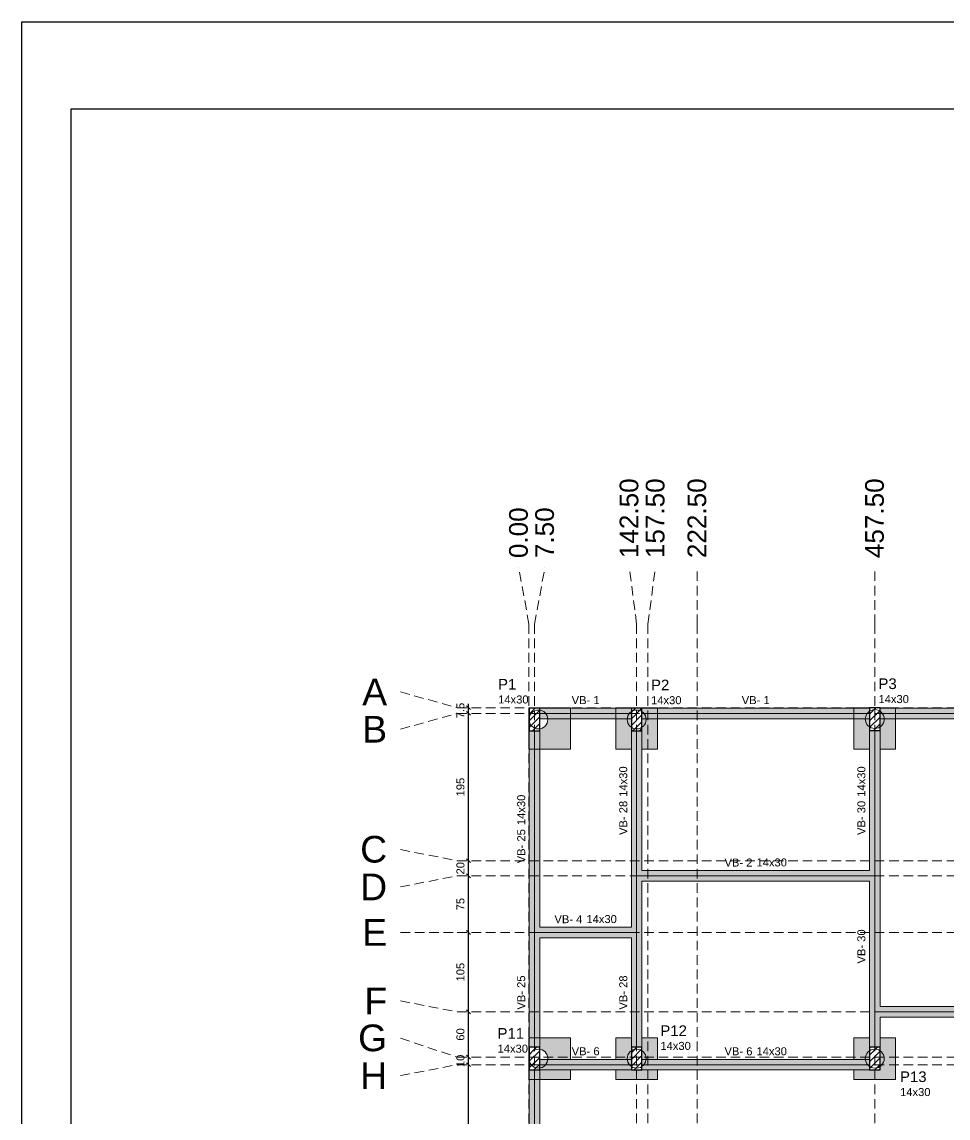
# Model space of a CAD drawing. Header units: millimetres. Extents: x -34 to 951, y -76 to 463.
# Drawn here: x 68.3 to 92.8, y 13.56 to 42.58 of the extents above; entities that cross this region are included whole.
import ezdxf

# ---------------------------------------------------------------- set-up
doc = ezdxf.new("R2010")
doc.units = ezdxf.units.MM
doc.header["$MEASUREMENT"] = 0
doc.linetypes.add('DASHED', pattern=[1.905, 1.27, -0.635])
doc.linetypes.add('NULL', pattern=[0])
for name, color, linetype, lineweight in [('FO-Eixos', 5, 'Continuous', 5), ('FO-Estacas dos blocos', 1, 'Continuous', 20), ('FO-Hachura dos blocos', 43, 'Continuous', 5), ('FO-Hachura pilar que passa', 19, 'Continuous', 5), ('FO-Hachura viga', 43, 'Continuous', 5), ('FO-Pilares', 4, 'Continuous', 30), ('FO-Seção das fundações', 9, 'Continuous', 5), ('FO-Textos das vigas', 7, 'Continuous', 5), ('FO-Textos dos pilares', 7, 'Continuous', 5), ('FO-Vigas', 1, 'Continuous', 20), ('LC-Cotas', 7, 'Continuous', 5), ('LC-Eixos', 7, 'DASHED', 5), ('LC-Textos', 7, 'Continuous', 20)]:
    doc.layers.add(name, color=color, linetype=linetype, lineweight=lineweight)
doc.styles.add('Arial', font='arial.ttf')
doc.dimstyles.new('UM_50.000000', dxfattribs={"dimtxt": 0.18, "dimasz": 0.1, "dimexe": 0.1, "dimexo": 0.2, "dimgap": 0, "dimtad": 1, "dimtih": 1, "dimtoh": 1, "dimdec": 1, "dimlfac": 50, "dimzin": 0, "dimdsep": 46, "dimtxsty": 'Standard', "dimcen": 0.09, "dimdle": 0.1, "dimadec": 1, "dimazin": 2, "dimtfac": 1, "dimtdec": 4, "dimtofl": 0, "dimtmove": 0, "dimatfit": 3, "dimfxl": 1, "dimtolj": 1, "dimarcsym": 0})
pattern_1 = [(45, (81.71223, 24.42096), (-0.0883883, 0.0883883), [])]

# ---------------------------------------------------------------- blocks, each defined once
blk = doc.blocks.new('_Oblique')
at = {"color": 0, "linetype": 'ByBlock', "lineweight": -2}
blk.add_line((-0.5, -0.5), (0.5, 0.5), dxfattribs=at)
blk = doc.blocks.new('*D206')
at = {"layer": 'Defpoints', "color": 0, "transparency": 16777216}
for p in [(80.112, 14.971), (80.112, 14.971), (80.112, 10.071)]:
    blk.add_point(p, dxfattribs=at)
at = {"layer": 'LC-Cotas', "color": 0, "lineweight": -2, "transparency": 16777216}
blk.add_line((80.112, 9.971), (80.112, 15.071), dxfattribs=at)
at = {"layer": 'LC-Cotas', "color": 0, "lineweight": -2, "transparency": 16777216, "xscale": 0.1, "yscale": 0.1, "zscale": 0.1}
for p, rotation in [((80.112, 14.971), 90), ((80.112, 10.071), 270)]:
    blk.add_blockref('_Oblique', p, dxfattribs=dict(at, rotation=rotation))
at = {"layer": 'LC-Cotas', "color": 7, "transparency": 16777216, "insert": (79.9, 12.521), "char_height": 0.2118, "attachment_point": 5, "rotation": 90, "style": 'Arial'}
blk.add_mtext('\\A1;245', dxfattribs=at)
blk = doc.blocks.new('*D207')
at = {"layer": 'Defpoints', "color": 0, "transparency": 16777216}
for p in [(80.112, 15.171), (80.112, 15.171), (80.112, 14.971)]:
    blk.add_point(p, dxfattribs=at)
at = {"layer": 'LC-Cotas', "color": 0, "lineweight": -2, "transparency": 16777216}
blk.add_line((80.112, 14.871), (80.112, 15.271), dxfattribs=at)
at = {"layer": 'LC-Cotas', "color": 0, "lineweight": -2, "transparency": 16777216, "xscale": 0.1, "yscale": 0.1, "zscale": 0.1}
for p, rotation in [((80.112, 15.171), 90), ((80.112, 14.971), 270)]:
    blk.add_blockref('_Oblique', p, dxfattribs=dict(at, rotation=rotation))
at = {"layer": 'LC-Cotas', "color": 7, "transparency": 16777216, "insert": (79.9, 15.071), "char_height": 0.2118, "attachment_point": 5, "rotation": 90, "style": 'Arial'}
blk.add_mtext('\\A1;10', dxfattribs=at)
blk = doc.blocks.new('*D208')
at = {"layer": 'Defpoints', "color": 0, "transparency": 16777216}
for p in [(80.112, 16.371), (80.112, 16.371), (80.112, 15.171)]:
    blk.add_point(p, dxfattribs=at)
at = {"layer": 'LC-Cotas', "color": 0, "lineweight": -2, "transparency": 16777216}
blk.add_line((80.112, 15.071), (80.112, 16.471), dxfattribs=at)
at = {"layer": 'LC-Cotas', "color": 0, "lineweight": -2, "transparency": 16777216, "xscale": 0.1, "yscale": 0.1, "zscale": 0.1}
for p, rotation in [((80.112, 16.371), 90), ((80.112, 15.171), 270)]:
    blk.add_blockref('_Oblique', p, dxfattribs=dict(at, rotation=rotation))
at = {"layer": 'LC-Cotas', "color": 7, "transparency": 16777216, "insert": (79.9, 15.771), "char_height": 0.2118, "attachment_point": 5, "rotation": 90, "style": 'Arial'}
blk.add_mtext('\\A1;60', dxfattribs=at)
blk = doc.blocks.new('*D209')
at = {"layer": 'Defpoints', "color": 0, "transparency": 16777216}
for p in [(80.112, 18.471), (80.112, 18.471), (80.112, 16.371)]:
    blk.add_point(p, dxfattribs=at)
at = {"layer": 'LC-Cotas', "color": 0, "lineweight": -2, "transparency": 16777216}
blk.add_line((80.112, 16.271), (80.112, 18.571), dxfattribs=at)
at = {"layer": 'LC-Cotas', "color": 0, "lineweight": -2, "transparency": 16777216, "xscale": 0.1, "yscale": 0.1, "zscale": 0.1}
for p, rotation in [((80.112, 18.471), 90), ((80.112, 16.371), 270)]:
    blk.add_blockref('_Oblique', p, dxfattribs=dict(at, rotation=rotation))
at = {"layer": 'LC-Cotas', "color": 7, "transparency": 16777216, "insert": (79.9, 17.421), "char_height": 0.2118, "attachment_point": 5, "rotation": 90, "style": 'Arial'}
blk.add_mtext('\\A1;105', dxfattribs=at)
blk = doc.blocks.new('*D210')
at = {"layer": 'Defpoints', "color": 0, "transparency": 16777216}
for p in [(80.112, 19.971), (80.112, 19.971), (80.112, 18.471)]:
    blk.add_point(p, dxfattribs=at)
at = {"layer": 'LC-Cotas', "color": 0, "lineweight": -2, "transparency": 16777216}
blk.add_line((80.112, 18.371), (80.112, 20.071), dxfattribs=at)
at = {"layer": 'LC-Cotas', "color": 0, "lineweight": -2, "transparency": 16777216, "xscale": 0.1, "yscale": 0.1, "zscale": 0.1}
for p, rotation in [((80.112, 19.971), 90), ((80.112, 18.471), 270)]:
    blk.add_blockref('_Oblique', p, dxfattribs=dict(at, rotation=rotation))
at = {"layer": 'LC-Cotas', "color": 7, "transparency": 16777216, "insert": (79.9, 19.221), "char_height": 0.2118, "attachment_point": 5, "rotation": 90, "style": 'Arial'}
blk.add_mtext('\\A1;75', dxfattribs=at)
blk = doc.blocks.new('*D211')
at = {"layer": 'Defpoints', "color": 0, "transparency": 16777216}
for p in [(80.112, 20.371), (80.112, 20.371), (80.112, 19.971)]:
    blk.add_point(p, dxfattribs=at)
at = {"layer": 'LC-Cotas', "color": 0, "lineweight": -2, "transparency": 16777216}
blk.add_line((80.112, 19.871), (80.112, 20.471), dxfattribs=at)
at = {"layer": 'LC-Cotas', "color": 0, "lineweight": -2, "transparency": 16777216, "xscale": 0.1, "yscale": 0.1, "zscale": 0.1}
for p, rotation in [((80.112, 20.371), 90), ((80.112, 19.971), 270)]:
    blk.add_blockref('_Oblique', p, dxfattribs=dict(at, rotation=rotation))
at = {"layer": 'LC-Cotas', "color": 7, "transparency": 16777216, "insert": (79.9, 20.171), "char_height": 0.2118, "attachment_point": 5, "rotation": 90, "style": 'Arial'}
blk.add_mtext('\\A1;20', dxfattribs=at)
blk = doc.blocks.new('*D212')
at = {"layer": 'Defpoints', "color": 0, "transparency": 16777216}
for p in [(80.112, 24.271), (80.112, 24.271), (80.112, 20.371)]:
    blk.add_point(p, dxfattribs=at)
at = {"layer": 'LC-Cotas', "color": 0, "lineweight": -2, "transparency": 16777216}
blk.add_line((80.112, 20.271), (80.112, 24.371), dxfattribs=at)
at = {"layer": 'LC-Cotas', "color": 0, "lineweight": -2, "transparency": 16777216, "xscale": 0.1, "yscale": 0.1, "zscale": 0.1}
for p, rotation in [((80.112, 24.271), 90), ((80.112, 20.371), 270)]:
    blk.add_blockref('_Oblique', p, dxfattribs=dict(at, rotation=rotation))
at = {"layer": 'LC-Cotas', "color": 7, "transparency": 16777216, "insert": (79.9, 22.321), "char_height": 0.2118, "attachment_point": 5, "rotation": 90, "style": 'Arial'}
blk.add_mtext('\\A1;195', dxfattribs=at)
blk = doc.blocks.new('*D213')
at = {"layer": 'Defpoints', "color": 0, "transparency": 16777216}
for p in [(80.112, 24.421), (80.112, 24.421), (80.112, 24.271)]:
    blk.add_point(p, dxfattribs=at)
at = {"layer": 'LC-Cotas', "color": 0, "lineweight": -2, "transparency": 16777216}
blk.add_line((80.112, 24.171), (80.112, 24.521), dxfattribs=at)
at = {"layer": 'LC-Cotas', "color": 0, "lineweight": -2, "transparency": 16777216, "xscale": 0.1, "yscale": 0.1, "zscale": 0.1}
for p, rotation in [((80.112, 24.421), 90), ((80.112, 24.271), 270)]:
    blk.add_blockref('_Oblique', p, dxfattribs=dict(at, rotation=rotation))
at = {"layer": 'LC-Cotas', "color": 7, "transparency": 16777216, "insert": (79.9, 24.346), "char_height": 0.2118, "attachment_point": 5, "rotation": 90, "style": 'Arial'}
blk.add_mtext('\\A1;7.5', dxfattribs=at)

msp = doc.modelspace()

# ---------------------------------------------------------------- hatches: boundary and pattern name
h = msp.add_hatch(color=43)
h.dxf.hatch_style = 1
h.paths.add_polyline_path([(82.8122, 24.131), (82.2114, 24.131, -0.0200241), (82.2122, 24.111, -0.3678942), (82.0022, 23.8642), (82.0022, 23.811), (82.0022, 23.321), (82.1222, 23.321), (82.8122, 23.321)])
h = msp.add_hatch(color=43)
h.dxf.hatch_style = 1
h.paths.add_polyline_path([(84.4222, 23.811), (84.4222, 23.9038, -0.2490694), (84.3122, 24.111, -0.0200241), (84.313, 24.131), (84.0122, 24.131), (84.0122, 23.321), (84.4222, 23.321)])
h.paths.add_polyline_path([(84.8622, 24.131), (84.8114, 24.131, -0.0200241), (84.8122, 24.111, -0.2490694), (84.7022, 23.9038), (84.7022, 23.811), (84.7022, 23.321), (84.8622, 23.321)])
h.paths.add_polyline_path([(85.1122, 24.131), (84.8622, 24.131), (84.8622, 23.321), (85.1122, 23.321)])
h = msp.add_hatch(color=43)
h.dxf.hatch_style = 1
h.paths.add_polyline_path([(91.4122, 24.131), (91.112, 24.131, -0.010003), (91.1122, 24.121, -0.2490694), (91.0022, 23.9138), (91.0022, 23.821), (90.8622, 23.821), (90.8622, 20.371), (91.0022, 20.371), (91.0022, 23.321), (91.4122, 23.321)])
h.paths.add_polyline_path([(90.8622, 23.821), (90.7222, 23.821), (90.7222, 23.9138, -0.2490694), (90.6122, 24.121, -0.010003), (90.6124, 24.131), (90.3122, 24.131), (90.3122, 23.321), (90.7222, 23.321), (90.7222, 20.371), (90.8622, 20.371)])
h = msp.add_hatch(color=43)
h.dxf.hatch_style = 1
h.paths.add_polyline_path([(82.8122, 15.681), (82.4022, 15.681), (82.0022, 15.681), (82.0022, 15.431), (82.0022, 15.3777, -0.3229247), (82.209, 15.171), (82.8122, 15.171)])
h.paths.add_polyline_path([(82.8122, 14.831), (82.0022, 14.831), (82.0022, 14.581), (82.1222, 14.581), (82.8122, 14.581)])
h.paths.add_polyline_path([(82.8122, 15.171), (82.209, 15.171, -0.0401943), (82.2122, 15.131, -0.0200241), (82.2114, 15.111), (82.8122, 15.111)])
at = {"layer": 'FO-Estacas dos blocos', "linetype": 'Continuous', "ltscale": 0.2}
h = msp.add_hatch(color=1, dxfattribs=at)
h.paths.add_polyline_path([(84.8037, 24.1757), (84.7787, 24.236), (84.739, 24.2877), (84.6872, 24.3275), (84.6269, 24.3524), (84.5622, 24.361), (84.4975, 24.3524), (84.4372, 24.3275), (84.3855, 24.2877), (84.3457, 24.236), (84.3208, 24.1757), (84.3122, 24.111), (84.3208, 24.0463), (84.3457, 23.986), (84.3855, 23.9342), (84.4372, 23.8945), (84.4975, 23.8695), (84.5622, 23.861), (84.6269, 23.8695), (84.6872, 23.8945), (84.739, 23.9342), (84.7787, 23.986), (84.8037, 24.0463), (84.8122, 24.111), (84.8037, 24.1757)])
h.paths.add_polyline_path([(84.6269, 24.3524), (84.5622, 24.361), (84.4975, 24.3524), (84.4372, 24.3275), (84.3855, 24.2877), (84.3457, 24.236), (84.3208, 24.1757), (84.3149, 24.131), (84.4222, 24.131), (84.4222, 23.906), (84.4372, 23.8945), (84.4975, 23.8695), (84.5622, 23.861), (84.6269, 23.8695), (84.6872, 23.8945), (84.7022, 23.906), (84.7022, 24.131), (84.8096, 24.131), (84.8037, 24.1757), (84.7787, 24.236), (84.739, 24.2877), (84.6872, 24.3275), (84.6269, 24.3524)], flags=0)
h = msp.add_hatch(color=1, dxfattribs=at)
h.paths.add_polyline_path([(91.1037, 24.1857), (91.0787, 24.246), (91.039, 24.2977), (90.9872, 24.3375), (90.9269, 24.3624), (90.8622, 24.371), (90.7975, 24.3624), (90.7372, 24.3375), (90.6855, 24.2977), (90.6457, 24.246), (90.6208, 24.1857), (90.6122, 24.121), (90.6208, 24.0563), (90.6457, 23.996), (90.6855, 23.9442), (90.7372, 23.9045), (90.7975, 23.8795), (90.8622, 23.871), (90.9269, 23.8795), (90.9872, 23.9045), (91.039, 23.9442), (91.0787, 23.996), (91.1037, 24.0563), (91.1122, 24.121), (91.1037, 24.1857)])
h.paths.add_polyline_path([(90.9269, 24.3624), (90.8622, 24.371), (90.7975, 24.3624), (90.7372, 24.3375), (90.6855, 24.2977), (90.6457, 24.246), (90.6208, 24.1857), (90.6149, 24.141), (90.7222, 24.141), (90.7222, 23.916), (90.7372, 23.9045), (90.7975, 23.8795), (90.8622, 23.871), (90.9269, 23.8795), (90.9872, 23.9045), (91.0022, 23.916), (91.0022, 24.141), (91.1096, 24.141), (91.1037, 24.1857), (91.0787, 24.246), (91.039, 24.2977), (90.9872, 24.3375), (90.9269, 24.3624)], flags=0)
h = msp.add_hatch(color=1, dxfattribs=at)
h.paths.add_polyline_path([(84.8037, 15.1957), (84.7787, 15.256), (84.739, 15.3077), (84.6872, 15.3475), (84.6269, 15.3724), (84.5622, 15.381), (84.4975, 15.3724), (84.4372, 15.3475), (84.3855, 15.3077), (84.3457, 15.256), (84.3208, 15.1957), (84.3122, 15.131), (84.3208, 15.0663), (84.3457, 15.006), (84.3855, 14.9542), (84.4372, 14.9145), (84.4975, 14.8895), (84.5622, 14.881), (84.6269, 14.8895), (84.6872, 14.9145), (84.739, 14.9542), (84.7787, 15.006), (84.8037, 15.0663), (84.8122, 15.131), (84.8037, 15.1957)])
h.paths.add_polyline_path([(84.6872, 15.3475), (84.6269, 15.3724), (84.5622, 15.381), (84.4975, 15.3724), (84.4372, 15.3475), (84.4222, 15.336), (84.4222, 15.111), (84.3149, 15.111), (84.3208, 15.0663), (84.3457, 15.006), (84.3855, 14.9542), (84.4372, 14.9145), (84.4975, 14.8895), (84.5622, 14.881), (84.6269, 14.8895), (84.6872, 14.9145), (84.739, 14.9542), (84.7787, 15.006), (84.8037, 15.0663), (84.8096, 15.111), (84.7022, 15.111), (84.7022, 15.336), (84.6872, 15.3475)], flags=0)
h = msp.add_hatch(color=1, dxfattribs=at)
h.paths.add_polyline_path([(91.1037, 15.1957), (91.0787, 15.256), (91.039, 15.3077), (90.9872, 15.3475), (90.9269, 15.3724), (90.8622, 15.381), (90.7975, 15.3724), (90.7372, 15.3475), (90.6855, 15.3077), (90.6457, 15.256), (90.6208, 15.1957), (90.6122, 15.131), (90.6208, 15.0663), (90.6457, 15.006), (90.6855, 14.9542), (90.7372, 14.9145), (90.7975, 14.8895), (90.8622, 14.881), (90.9269, 14.8895), (90.9872, 14.9145), (91.039, 14.9542), (91.0787, 15.006), (91.1037, 15.0663), (91.1122, 15.131), (91.1037, 15.1957)])
h.paths.add_polyline_path([(90.9269, 14.8895), (90.9872, 14.9145), (91.0022, 14.926), (91.0022, 15.336), (90.9872, 15.3475), (90.9269, 15.3724), (90.8622, 15.381), (90.7975, 15.3724), (90.7372, 15.3475), (90.7222, 15.336), (90.7222, 15.111), (90.6149, 15.111), (90.6208, 15.0663), (90.6457, 15.006), (90.6855, 14.9542), (90.7372, 14.9145), (90.7975, 14.8895), (90.8622, 14.881), (90.9269, 14.8895)], flags=0)
at = {"layer": 'FO-Hachura dos blocos', "linetype": 'Continuous', "ltscale": 0.2}
h = msp.add_hatch(color=43, dxfattribs=at)
h.paths.add_polyline_path([(84.0122, 15.681), (84.0122, 14.581), (85.1122, 14.581), (85.1122, 15.681), (84.0122, 15.681)])
h.paths.add_polyline_path([(84.3855, 15.3077), (84.3457, 15.256), (84.3208, 15.1957), (84.3122, 15.131), (84.3149, 15.111), (84.0122, 15.111), (84.0122, 14.831), (85.1122, 14.831), (85.1122, 15.111), (84.8096, 15.111), (84.8122, 15.131), (84.8037, 15.1957), (84.7787, 15.256), (84.739, 15.3077), (84.7022, 15.336), (84.7022, 15.681), (84.4222, 15.681), (84.4222, 15.336), (84.3855, 15.3077)], flags=0)
h = msp.add_hatch(color=43, dxfattribs=at)
h.paths.add_polyline_path([(90.3122, 15.681), (90.3122, 14.581), (91.4122, 14.581), (91.4122, 15.681), (90.3122, 15.681)])
h.paths.add_polyline_path([(90.6855, 15.3077), (90.6457, 15.256), (90.6208, 15.1957), (90.6122, 15.131), (90.6149, 15.111), (90.3122, 15.111), (90.3122, 14.831), (91.0022, 14.831), (91.0022, 14.926), (91.039, 14.9542), (91.0787, 15.006), (91.1037, 15.0663), (91.1122, 15.131), (91.1037, 15.1957), (91.0787, 15.256), (91.039, 15.3077), (91.0022, 15.336), (91.0022, 15.681), (90.7222, 15.681), (90.7222, 15.336), (90.6855, 15.3077)], flags=0)
at = {"layer": 'FO-Hachura pilar que passa', "linetype": 'Continuous', "ltscale": 0.2}
h = msp.add_hatch(dxfattribs=at)
h.set_pattern_fill('ANSI31', color=19, style=0)
h.set_pattern_definition(pattern_1)
h.paths.add_polyline_path([(81.7222, 23.811), (81.8622, 23.811), (82.0022, 23.811), (82.0022, 24.111), (82.0022, 24.411), (81.8622, 24.411), (81.7222, 24.411), (81.7222, 24.111)])
h = msp.add_hatch(dxfattribs=at)
h.set_pattern_fill('ANSI31', color=19, style=0)
h.set_pattern_definition(pattern_1)
h.paths.add_polyline_path([(84.4222, 23.811), (84.5622, 23.811), (84.7022, 23.811), (84.7022, 24.111), (84.7022, 24.411), (84.5622, 24.411), (84.4222, 24.411), (84.4222, 24.111)])
h = msp.add_hatch(dxfattribs=at)
h.set_pattern_fill('ANSI31', color=19, style=0)
h.set_pattern_definition([(45, (81.71223, 24.43096), (-0.0883883, 0.0883883), [])])
h.paths.add_polyline_path([(90.7222, 23.821), (90.8622, 23.821), (91.0022, 23.821), (91.0022, 24.121), (91.0022, 24.421), (90.8622, 24.421), (90.7222, 24.421), (90.7222, 24.121)])
h = msp.add_hatch(dxfattribs=at)
h.set_pattern_fill('ANSI31', color=19, style=0)
h.set_pattern_definition(pattern_1)
h.paths.add_polyline_path([(81.7222, 14.831), (81.8622, 14.831), (82.0022, 14.831), (82.0022, 15.131), (82.0022, 15.431), (81.8622, 15.431), (81.7222, 15.431), (81.7222, 15.131)])
h = msp.add_hatch(dxfattribs=at)
h.set_pattern_fill('ANSI31', color=19, style=0)
h.set_pattern_definition(pattern_1)
h.paths.add_polyline_path([(84.4222, 14.831), (84.5622, 14.831), (84.7022, 14.831), (84.7022, 15.131), (84.7022, 15.431), (84.5622, 15.431), (84.4222, 15.431), (84.4222, 15.131)])
h = msp.add_hatch(dxfattribs=at)
h.set_pattern_fill('ANSI31', color=19, style=0)
h.set_pattern_definition(pattern_1)
h.paths.add_polyline_path([(90.7222, 14.831), (90.8622, 14.831), (91.0022, 14.831), (91.0022, 15.131), (91.0022, 15.431), (90.8622, 15.431), (90.7222, 15.431), (90.7222, 15.131)])
at = {"layer": 'FO-Hachura viga', "linetype": 'Continuous', "ltscale": 0.2}
for points in [[(84.4222, 24.411), (84.4222, 24.411), (82.0022, 24.411), (82.0022, 24.131), (84.4222, 24.131), (84.4222, 24.411)], [(90.7222, 24.411), (90.7222, 24.411), (84.7022, 24.411), (84.7022, 24.131), (90.7222, 24.131), (90.7222, 24.411)], [(97.7022, 24.411), (97.7022, 24.411), (91.0022, 24.411), (91.0022, 24.131), (97.7022, 24.131), (97.7022, 24.411)], [(82.0022, 18.611), (82.0022, 18.611), (82.0022, 23.811), (81.7222, 23.811), (81.7222, 18.471), (81.8622, 18.471), (82.0022, 18.611)], [(84.7022, 20.111), (84.7022, 20.111), (84.7022, 23.811), (84.4222, 23.811), (84.4222, 19.971), (84.5622, 19.971), (84.7022, 20.111)], [(91.0022, 23.811), (91.0022, 23.811), (90.7222, 23.811), (90.7222, 20.111), (90.8622, 19.971), (91.0022, 19.971), (91.0022, 23.811)], [(90.8622, 19.971), (90.8622, 19.971), (90.7222, 20.111), (84.7022, 20.111), (84.5622, 19.971), (84.7022, 19.831), (90.7222, 19.831), (90.8622, 19.971)], [(84.7022, 19.831), (84.7022, 19.831), (84.5622, 19.971), (84.4222, 19.971), (84.4222, 18.611), (84.5622, 18.471), (84.7022, 18.471), (84.7022, 19.831)], [(91.0022, 16.511), (91.0022, 16.511), (91.0022, 19.971), (90.8622, 19.971), (90.7222, 19.831), (90.7222, 16.371), (90.8622, 16.371), (91.0022, 16.511)], [(84.5622, 18.471), (84.5622, 18.471), (84.4222, 18.611), (82.0022, 18.611), (81.8622, 18.471), (82.0022, 18.331), (84.4222, 18.331), (84.5622, 18.471)], [(82.0022, 18.331), (82.0022, 18.331), (81.8622, 18.471), (81.7222, 18.471), (81.7222, 15.431), (82.0022, 15.431), (82.0022, 18.331)], [(84.7022, 18.471), (84.7022, 18.471), (84.5622, 18.471), (84.4222, 18.331), (84.4222, 15.431), (84.7022, 15.431), (84.7022, 18.471)], [(91.0022, 16.231), (91.0022, 16.231), (90.8622, 16.371), (90.7222, 16.371), (90.7222, 15.431), (91.0022, 15.431), (91.0022, 16.231)], [(97.7022, 16.511), (97.7022, 16.511), (91.0022, 16.511), (90.8622, 16.371), (91.0022, 16.231), (97.7022, 16.231), (97.7022, 16.511)], [(84.4222, 15.111), (84.4222, 15.111), (82.0022, 15.111), (82.0022, 14.831), (84.4222, 14.831), (84.4222, 15.111)], [(90.7222, 15.111), (90.7222, 15.111), (84.7022, 15.111), (84.7022, 14.831), (90.7222, 14.831), (90.7222, 15.111)], [(82.0022, 14.831), (82.0022, 14.831), (81.7222, 14.831), (81.7222, 10.211), (82.0022, 10.211), (82.0022, 14.831)]]:
    msp.add_hatch(color=43, dxfattribs=at).paths.add_polyline_path(points)

# ---------------------------------------------------------------- linework, layer by layer
at = {"color": 7}
for p, q in [((68.2973, -76.3225), (68.2973, 42.5775)), ((68.2973, 42.5775), (152.3973, 42.5775)), ((69.5973, -74.0225), (69.5973, 40.2775)), ((69.5973, 40.2775), (151.0973, 40.2775))]:
    msp.add_line(p, q, dxfattribs=at)
at = {"layer": 'FO-Eixos'}
for p, q in [((82.0022, 24.271), (84.4222, 24.271)), ((84.7022, 24.271), (90.7222, 24.271)), ((91.0022, 24.271), (97.7022, 24.271)), ((81.8622, 18.471), (81.8622, 23.811)), ((84.5622, 19.971), (84.5622, 23.811)), ((90.8622, 19.971), (90.8622, 23.811)), ((84.5622, 18.471), (84.5622, 19.971)), ((84.5622, 19.971), (90.8622, 19.971)), ((90.8622, 16.371), (90.8622, 19.971)), ((81.8622, 18.471), (84.5622, 18.471)), ((81.8622, 15.431), (81.8622, 18.471)), ((84.5622, 15.431), (84.5622, 18.471)), ((90.8622, 15.431), (90.8622, 16.371)), ((90.8622, 16.371), (97.7022, 16.371)), ((81.8622, 10.211), (81.8622, 14.831)), ((82.0022, 14.971), (84.4222, 14.971)), ((84.7022, 14.971), (90.7222, 14.971))]:
    msp.add_line(p, q, dxfattribs=at)
at = {"layer": 'FO-Estacas dos blocos'}
for centre in [(81.9622, 24.111), (84.5622, 24.111), (90.8622, 24.121), (81.9622, 15.131), (84.5622, 15.131), (90.8622, 15.131)]:
    msp.add_circle(centre, 0.25, dxfattribs=at)
at = {"layer": 'FO-Pilares'}
for points in [[(81.7222, 23.811), (81.8622, 23.811), (82.0022, 23.811), (82.0022, 24.111), (82.0022, 24.411), (81.8622, 24.411), (81.7222, 24.411), (81.7222, 24.111), (81.7222, 23.811)], [(84.4222, 23.811), (84.5622, 23.811), (84.7022, 23.811), (84.7022, 24.111), (84.7022, 24.411), (84.5622, 24.411), (84.4222, 24.411), (84.4222, 24.111), (84.4222, 23.811)], [(90.7222, 23.821), (90.8622, 23.821), (91.0022, 23.821), (91.0022, 24.121), (91.0022, 24.421), (90.8622, 24.421), (90.7222, 24.421), (90.7222, 24.121), (90.7222, 23.821)], [(81.7222, 14.831), (81.8622, 14.831), (82.0022, 14.831), (82.0022, 15.131), (82.0022, 15.431), (81.8622, 15.431), (81.7222, 15.431), (81.7222, 15.131), (81.7222, 14.831)], [(84.4222, 14.831), (84.5622, 14.831), (84.7022, 14.831), (84.7022, 15.131), (84.7022, 15.431), (84.5622, 15.431), (84.4222, 15.431), (84.4222, 15.131), (84.4222, 14.831)], [(90.7222, 14.831), (90.8622, 14.831), (91.0022, 14.831), (91.0022, 15.131), (91.0022, 15.431), (90.8622, 15.431), (90.7222, 15.431), (90.7222, 15.131), (90.7222, 14.831)]]:
    msp.add_lwpolyline(points, close=True, dxfattribs=at)
at = {"layer": 'FO-Seção das fundações'}
for points in [[(81.7122, 24.421), (82.8122, 24.421)], [(81.7122, 24.421), (81.7122, 23.321)], [(82.8122, 24.171), (82.8122, 24.421)], [(84.0122, 24.421), (85.1122, 24.421)], [(84.0122, 24.421), (84.0122, 24.171)], [(85.1122, 24.171), (85.1122, 24.421)], [(90.3122, 24.421), (91.4122, 24.421)], [(90.3122, 24.421), (90.3122, 24.171)], [(91.4122, 24.171), (91.4122, 24.421)], [(82.8122, 23.321), (82.8122, 24.171)], [(84.0122, 24.171), (84.0122, 23.321)], [(85.1122, 23.321), (85.1122, 24.171)], [(90.3122, 24.171), (90.3122, 23.321)], [(91.4122, 23.321), (91.4122, 24.171)], [(82.1222, 23.321), (81.7122, 23.321)], [(82.8122, 23.321), (82.1222, 23.321)], [(84.4222, 23.321), (84.0122, 23.321)], [(85.1122, 23.321), (84.7022, 23.321)], [(90.7222, 23.321), (90.3122, 23.321)], [(91.4122, 23.321), (91.0022, 23.321)], [(81.7122, 15.681), (81.7122, 14.581)], [(81.7122, 15.681), (82.4022, 15.681)], [(82.4022, 15.681), (82.8122, 15.681)], [(82.8122, 15.111), (82.8122, 15.681)], [(84.0122, 15.681), (84.0122, 15.111)], [(84.0122, 15.681), (84.4222, 15.681)], [(84.7022, 15.681), (85.1122, 15.681)], [(85.1122, 15.111), (85.1122, 15.681)], [(90.3122, 15.681), (90.3122, 15.111)], [(90.3122, 15.681), (90.7222, 15.681)], [(91.0022, 15.681), (91.4122, 15.681)], [(91.4122, 14.581), (91.4122, 15.681)], [(82.8122, 14.581), (82.8122, 14.831)], [(84.0122, 14.831), (84.0122, 14.581)], [(85.1122, 14.581), (85.1122, 14.831)], [(90.3122, 14.831), (90.3122, 14.581)], [(82.1222, 14.581), (81.7122, 14.581)], [(82.8122, 14.581), (82.1222, 14.581)], [(85.1122, 14.581), (84.0122, 14.581)], [(91.4122, 14.581), (90.3122, 14.581)]]:
    msp.add_lwpolyline(points, dxfattribs=at)
at = {"layer": 'FO-Vigas'}
for p, q in [((82.0022, 24.411), (84.4222, 24.411)), ((84.7022, 24.411), (90.7222, 24.411)), ((91.0022, 24.411), (97.7022, 24.411)), ((82.0022, 24.131), (84.4222, 24.131)), ((84.7022, 24.131), (90.7222, 24.131)), ((91.0022, 24.131), (97.7022, 24.131)), ((81.7222, 18.471), (81.7222, 23.811)), ((82.0022, 18.611), (82.0022, 23.811)), ((84.4222, 19.971), (84.4222, 23.811)), ((84.7022, 20.111), (84.7022, 23.811)), ((90.7222, 20.111), (90.7222, 23.811)), ((91.0022, 19.971), (91.0022, 23.811)), ((84.7022, 20.111), (90.7222, 20.111)), ((84.4222, 18.611), (84.4222, 19.971)), ((84.7022, 18.471), (84.7022, 19.831)), ((84.7022, 19.831), (90.7222, 19.831)), ((90.7222, 16.371), (90.7222, 19.831)), ((91.0022, 16.511), (91.0022, 19.971)), ((82.0022, 18.611), (84.4222, 18.611)), ((81.7222, 15.431), (81.7222, 18.471)), ((82.0022, 18.331), (84.4222, 18.331)), ((82.0022, 15.431), (82.0022, 18.331)), ((84.4222, 15.431), (84.4222, 18.331)), ((84.7022, 15.431), (84.7022, 18.471)), ((90.7222, 15.431), (90.7222, 16.371)), ((91.0022, 16.511), (97.7022, 16.511)), ((91.0022, 15.431), (91.0022, 16.231)), ((91.0022, 16.231), (97.7022, 16.231)), ((82.0022, 15.111), (84.4222, 15.111)), ((84.7022, 15.111), (90.7222, 15.111)), ((81.7222, 10.211), (81.7222, 14.831)), ((82.0022, 14.831), (84.4222, 14.831)), ((82.0022, 10.211), (82.0022, 14.831)), ((84.7022, 14.831), (90.7222, 14.831))]:
    msp.add_line(p, q, dxfattribs=at)
at = {"layer": 'LC-Eixos', "ltscale": 0.2}
for p, q in [((81.7122, 26.6346), (81.4413, 28.1346)), ((81.8622, 26.6346), (82.1332, 28.1346)), ((84.5622, 26.6346), (84.3663, 28.1346)), ((84.8622, 26.6346), (85.0582, 28.1346)), ((86.1622, 26.6346), (86.1622, 28.1346)), ((90.8622, 26.6346), (90.8622, 28.1346)), ((81.7122, 26.6346), (81.7122, -65.079)), ((81.8622, 26.6346), (81.8622, -65.079)), ((84.5622, 26.6346), (84.5622, -65.079)), ((84.8622, 26.6346), (84.8622, -65.079)), ((86.1622, 26.6346), (86.1622, -65.079)), ((90.8622, 26.6346), (90.8622, -65.079)), ((78.3122, 24.8402), (79.8122, 24.421)), ((79.8122, 24.421), (114.246, 24.421)), ((78.3122, 23.8518), (79.8122, 24.271)), ((79.8122, 24.271), (114.246, 24.271)), ((78.3122, 20.6652), (79.8122, 20.371)), ((79.8122, 20.371), (114.246, 20.371)), ((78.3122, 19.6768), (79.8122, 19.971)), ((79.8122, 19.971), (114.246, 19.971)), ((78.3122, 18.471), (79.8122, 18.471)), ((79.8122, 18.471), (114.246, 18.471)), ((78.3122, 16.6594), (79.8122, 16.371)), ((79.8122, 16.371), (114.246, 16.371)), ((78.3122, 15.671), (79.8122, 15.171)), ((79.8122, 15.171), (114.246, 15.171)), ((78.3122, 14.6826), (79.8122, 14.971)), ((79.8122, 14.971), (114.246, 14.971))]:
    msp.add_line(p, q, dxfattribs=at)

# ---------------------------------------------------------------- texts
at = {"layer": 'FO-Textos das vigas', "linetype": 'NULL', "ltscale": 0.2, "char_height": 0.2118, "line_spacing_factor": 0.798, "style": 'Arial'}
for s, insert, width, attachment_point in [('VB- 1', (83.2122, 24.5169), 1.480017, 8), ('VB- 1', (87.7122, 24.5169), 1.480017, 8), ('VB- 2', (87.6262, 20.2169), 1.480017, 9), ('14x30', (87.7322, 20.2169), 1.612069, 7), ('VB- 4', (83.1262, 18.7169), 1.480017, 9), ('14x30', (83.2322, 18.7169), 1.612069, 7), ('VB- 6', (83.2122, 15.2169), 1.480017, 8), ('VB- 6', (87.6262, 15.2169), 1.480017, 9), ('14x30', (87.7322, 15.2169), 1.612069, 7)]:
    msp.add_mtext(s, dxfattribs=dict(at, insert=insert, width=width, attachment_point=attachment_point))
at = {"layer": 'FO-Textos das vigas', "linetype": 'NULL', "ltscale": 0.2, "char_height": 0.2118, "rotation": 90.00021, "line_spacing_factor": 0.798, "style": 'Arial'}
for s, insert, width, attachment_point in [('14x30', (84.3163, 22.063), 1.612069, 7), ('14x30', (90.6163, 22.063), 1.612069, 7), ('14x30', (81.6163, 21.313), 1.612069, 7), ('VB- 28', (84.3163, 21.957), 1.809017, 9), ('VB- 30', (90.6163, 21.957), 1.809017, 9), ('VB- 25', (81.6163, 21.207), 1.809017, 9), ('VB- 30', (90.6163, 18.101), 1.809017, 8), ('VB- 25', (81.6163, 16.881), 1.809017, 8), ('VB- 28', (84.3163, 16.881), 1.809017, 8)]:
    msp.add_mtext(s, dxfattribs=dict(at, insert=insert, width=width, attachment_point=attachment_point))
at = {"layer": 'FO-Textos dos pilares', "linetype": 'NULL', "ltscale": 0.2, "attachment_point": 7, "line_spacing_factor": 0.798, "style": 'Arial'}
for s, insert, char_height, width in [('P1', (80.8965, 24.9013), 0.2824, 0.965154), ('P2', (84.9435, 24.8821), 0.2824, 0.965154), ('P3', (90.9598, 24.9114), 0.2824, 0.965154), ('14x30', (80.8965, 24.531), 0.2118, 1.612069), ('14x30', (84.9435, 24.5118), 0.2118, 1.612069), ('14x30', (90.9598, 24.5411), 0.2118, 1.612069), ('P12', (85.1899, 15.7303), 0.2824, 1.403821), ('P11', (80.8809, 15.6571), 0.2824, 1.403821), ('14x30', (80.8809, 15.2868), 0.2118, 1.612069), ('14x30', (85.1899, 15.36), 0.2118, 1.612069), ('P13', (91.5314, 14.5073), 0.2824, 1.403821), ('14x30', (91.5314, 14.137), 0.2118, 1.612069)]:
    msp.add_mtext(s, dxfattribs=dict(at, insert=insert, char_height=char_height, width=width))
at = {"layer": 'LC-Textos', "linetype": 'NULL', "ltscale": 0.2, "char_height": 0.4942, "attachment_point": 7, "rotation": 90.00021, "line_spacing_factor": 0.798, "style": 'Arial'}
for s, insert, width in [('142.50', (84.6131, 28.382), 4.221794), ('157.50', (85.3051, 28.382), 4.221794), ('222.50', (86.4091, 28.382), 4.221794), ('457.50', (91.1091, 28.382), 4.221794), ('0.00', (81.6881, 28.382), 2.686459), ('7.50', (82.3801, 28.382), 2.686459)]:
    msp.add_mtext(s, dxfattribs=dict(at, insert=insert, width=width))
at = {"layer": 'LC-Textos', "linetype": 'NULL', "ltscale": 0.2, "char_height": 0.706, "attachment_point": 9, "line_spacing_factor": 0.798, "style": 'Arial'}
for s, insert, width in [('A', (77.9592, 24.4869), 1.316216), ('B', (77.9592, 23.4989), 1.316216), ('C', (77.9592, 20.3119), 1.424915), ('D', (77.9592, 19.3239), 1.424915), ('E', (77.9592, 18.1179), 1.316216), ('F', (77.9592, 16.3059), 1.205366), ('G', (77.9592, 15.3179), 1.534689), ('H', (77.9592, 14.3299), 1.424915)]:
    msp.add_mtext(s, dxfattribs=dict(at, insert=insert, width=width))

# ---------------------------------------------------------------- dimensions: what is measured, and where the dimension line sits
at = {"layer": 'LC-Cotas'}
for base, p1, p2, picture, middle in [((80.1122, 24.421), (80.1122, 24.271), (80.1122, 24.421), '*D213', (79.9004, 24.346)), ((80.1122, 24.271), (80.1122, 20.371), (80.1122, 24.271), '*D212', (79.9004, 22.321)), ((80.1122, 20.371), (80.1122, 19.971), (80.1122, 20.371), '*D211', (79.9004, 20.171)), ((80.1122, 19.971), (80.1122, 18.471), (80.1122, 19.971), '*D210', (79.9004, 19.221)), ((80.1122, 18.471), (80.1122, 16.371), (80.1122, 18.471), '*D209', (79.9004, 17.421)), ((80.1122, 16.371), (80.1122, 15.171), (80.1122, 16.371), '*D208', (79.9004, 15.771)), ((80.1122, 15.171), (80.1122, 14.971), (80.1122, 15.171), '*D207', (79.9004, 15.071)), ((80.1122, 14.971), (80.1122, 10.071), (80.1122, 14.971), '*D206', (79.9004, 12.521))]:
    dim = msp.add_linear_dim(base=base, p1=p1, p2=p2, angle=90, dimstyle='UM_50.000000', override={"dimtxt": 0.2118, "dimasz": 0.1, "dimexe": 0.1, "dimexo": 0.2, "dimtad": 1, "dimtih": 0, "dimtoh": 0, "dimdec": 1, "dimlfac": 50, "dimzin": 8, "dimtxsty": 'Arial', "dimblk": 'Oblique', "dimblk1": 'Oblique', "dimblk2": 'Oblique', "dimsah": 1, "dimdle": 0.1, "dimse1": 1, "dimse2": 1, "dimclrt": 7, "dimadec": 1, "dimazin": 3, "dimtmove": 2, "dimldrblk": 'Oblique'}, dxfattribs=at)
    dim.commit()
    dim.dimension.update_dxf_attribs({"geometry": picture, "text_midpoint": middle, "dimtype": 160, "text_rotation": 90})

doc.saveas('drawing.dxf')
